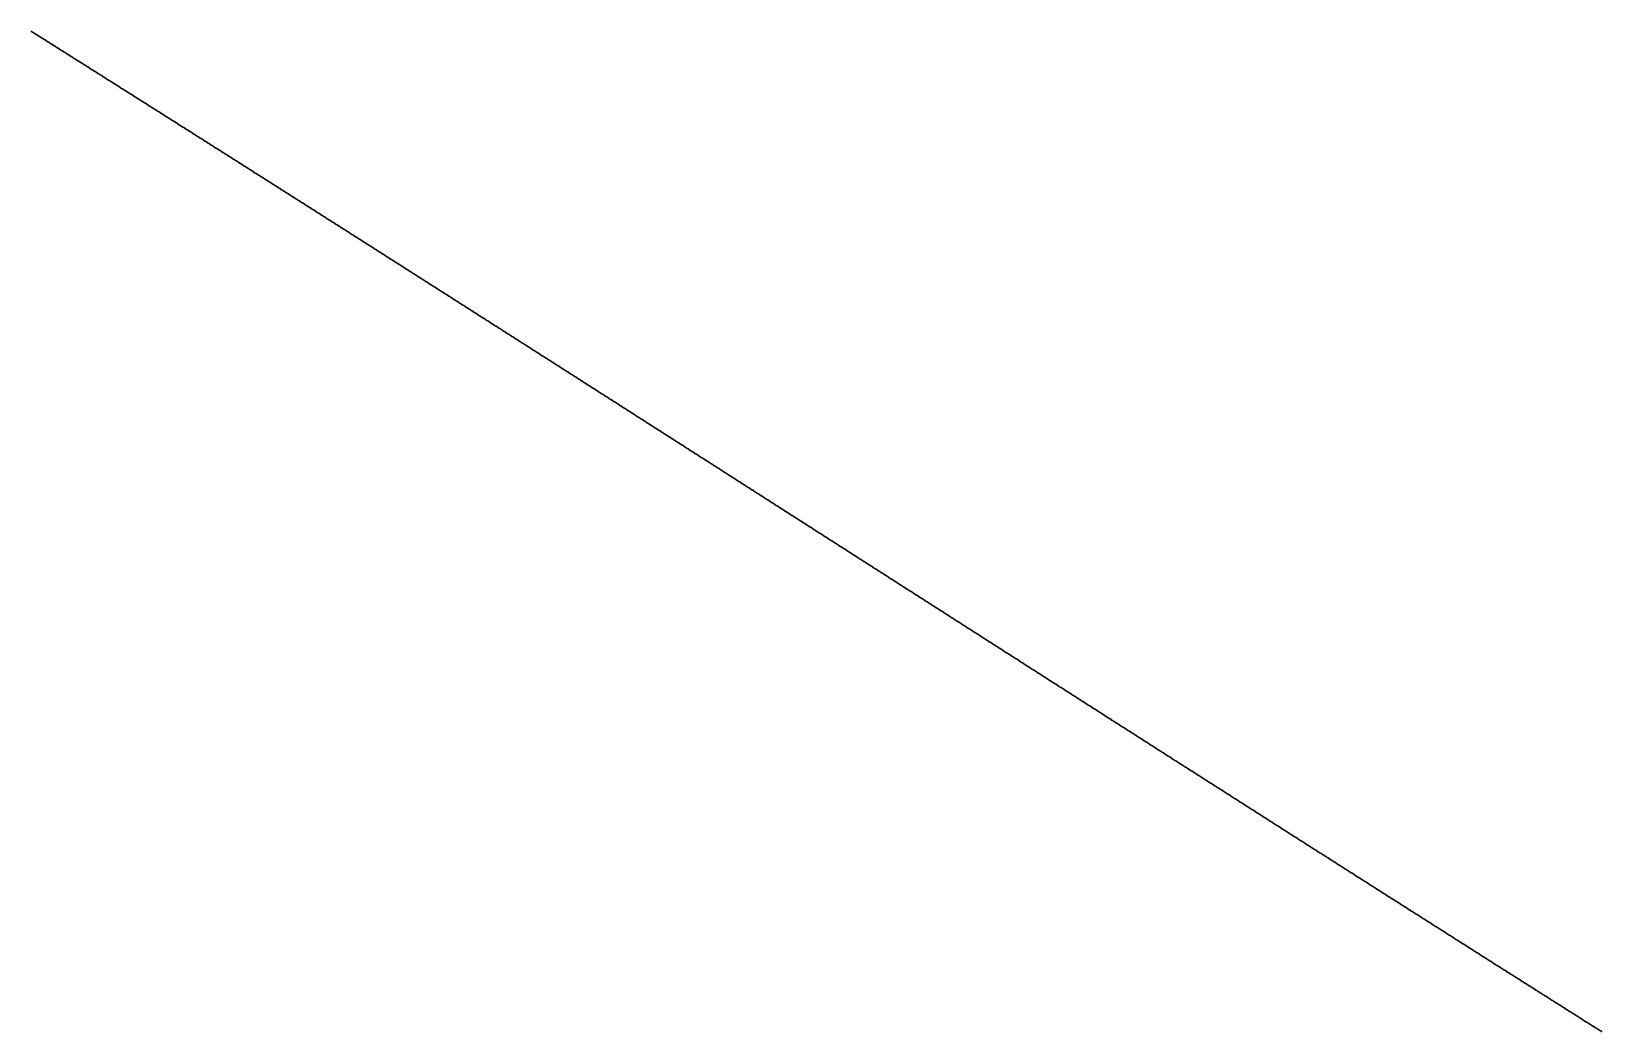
# Model space of a CAD drawing. Header units: metres. Extents: x 0 to 360, y 0 to 49.
# Drawn here: x 270 to 281.24, y 24.01 to 31.17 of the extents above; entities that cross this region are included whole.
import ezdxf

# ---------------------------------------------------------------- set-up
doc = ezdxf.new("R2010")
doc.units = ezdxf.units.M

msp = doc.modelspace()

# ---------------------------------------------------------------- linework, layer by layer
for p in [(269.997, 31.171), (270.004, 31.167), (270.01, 31.163), (270.017, 31.159), (270.023, 31.155), (270.03, 31.151), (270.036, 31.147), (270.043, 31.143), (270.049, 31.139), (270.056, 31.135), (270.062, 31.13), (270.069, 31.126), (270.075, 31.122), (270.082, 31.118), (270.088, 31.114), (270.095, 31.11), (270.101, 31.106), (270.108, 31.102), (270.114, 31.098), (270.121, 31.094), (270.127, 31.089), (270.134, 31.085), (270.14, 31.081), (270.147, 31.077), (270.153, 31.073), (270.16, 31.069), (270.167, 31.065), (270.173, 31.061), (270.18, 31.057), (270.186, 31.052), (270.193, 31.048), (270.199, 31.044), (270.206, 31.04), (270.212, 31.036), (270.219, 31.032), (270.225, 31.028), (270.232, 31.024), (270.238, 31.02), (270.245, 31.015), (270.251, 31.011), (270.258, 31.007), (270.264, 31.003), (270.271, 30.999), (270.277, 30.995), (270.284, 30.991), (270.29, 30.987), (270.297, 30.983), (270.303, 30.978), (270.31, 30.974), (270.317, 30.97), (270.323, 30.966), (270.33, 30.962), (270.336, 30.958), (270.343, 30.954), (270.349, 30.95), (270.356, 30.946), (270.362, 30.941), (270.369, 30.937), (270.375, 30.933), (270.382, 30.929), (270.388, 30.925), (270.395, 30.921), (270.401, 30.917), (270.408, 30.913), (270.414, 30.908), (270.421, 30.904), (270.427, 30.9), (270.434, 30.896), (270.441, 30.892), (270.447, 30.888), (270.454, 30.884), (270.46, 30.88), (270.467, 30.875), (270.473, 30.871), (270.48, 30.867), (270.486, 30.863), (270.493, 30.859), (270.499, 30.855), (270.506, 30.851), (270.512, 30.847), (270.519, 30.843), (270.525, 30.838), (270.532, 30.834), (270.538, 30.83), (270.545, 30.826), (270.552, 30.822), (270.558, 30.818), (270.565, 30.814), (270.571, 30.81), (270.578, 30.805), (270.584, 30.801), (270.591, 30.797), (270.597, 30.793), (270.604, 30.789), (270.61, 30.785), (270.617, 30.781), (270.623, 30.777), (270.63, 30.772), (270.636, 30.768), (270.643, 30.764), (270.65, 30.76), (270.656, 30.756), (270.663, 30.752), (270.669, 30.748), (270.676, 30.743), (270.682, 30.739), (270.689, 30.735), (270.695, 30.731), (270.702, 30.727), (270.708, 30.723), (270.715, 30.719), (270.721, 30.715), (270.728, 30.71), (270.735, 30.706), (270.741, 30.702), (270.748, 30.698), (270.754, 30.694), (270.761, 30.69), (270.767, 30.686), (270.774, 30.681), (270.78, 30.677), (270.787, 30.673), (270.793, 30.669), (270.8, 30.665), (270.806, 30.661), (270.813, 30.657), (270.82, 30.653), (270.826, 30.648), (270.833, 30.644), (270.839, 30.64), (270.846, 30.636), (270.852, 30.632), (270.859, 30.628), (270.865, 30.624), (270.872, 30.619), (270.878, 30.615), (270.885, 30.611), (270.892, 30.607), (270.898, 30.603), (270.905, 30.599), (270.911, 30.595), (270.918, 30.59), (270.924, 30.586), (270.931, 30.582), (270.937, 30.578), (270.944, 30.574), (270.95, 30.57), (270.957, 30.566), (270.964, 30.561), (270.97, 30.557), (270.977, 30.553), (270.983, 30.549), (270.99, 30.545), (270.996, 30.541), (271.003, 30.537), (271.009, 30.532), (271.016, 30.528), (271.023, 30.524), (271.029, 30.52), (271.036, 30.516), (271.042, 30.512), (271.049, 30.508), (271.055, 30.503), (271.062, 30.499), (271.068, 30.495), (271.075, 30.491), (271.081, 30.487), (271.088, 30.483), (271.095, 30.479), (271.101, 30.474), (271.108, 30.47), (271.114, 30.466), (271.121, 30.462), (271.127, 30.458), (271.134, 30.454), (271.14, 30.45), (271.147, 30.445), (271.154, 30.441), (271.16, 30.437), (271.167, 30.433), (271.173, 30.429), (271.18, 30.425), (271.186, 30.42), (271.193, 30.416), (271.199, 30.412), (271.206, 30.408), (271.213, 30.404), (271.219, 30.4), (271.226, 30.396), (271.232, 30.391), (271.239, 30.387), (271.245, 30.383), (271.252, 30.379), (271.258, 30.375), (271.265, 30.371), (271.272, 30.366), (271.278, 30.362), (271.285, 30.358), (271.291, 30.354), (271.298, 30.35), (271.304, 30.346), (271.311, 30.341), (271.318, 30.337), (271.324, 30.333), (271.331, 30.329), (271.337, 30.325), (271.344, 30.321), (271.35, 30.317), (271.357, 30.312), (271.363, 30.308), (271.37, 30.304), (271.377, 30.3), (271.383, 30.296), (271.39, 30.292), (271.396, 30.287), (271.403, 30.283), (271.409, 30.279), (271.416, 30.275), (271.423, 30.271), (271.429, 30.267), (271.436, 30.262), (271.442, 30.258), (271.449, 30.254), (271.455, 30.25), (271.462, 30.246), (271.469, 30.242), (271.475, 30.237), (271.482, 30.233), (271.488, 30.229), (271.495, 30.225), (271.501, 30.221), (271.508, 30.217), (271.515, 30.212), (271.521, 30.208), (271.528, 30.204), (271.534, 30.2), (271.541, 30.196), (271.547, 30.192), (271.554, 30.187), (271.561, 30.183), (271.567, 30.179), (271.574, 30.175), (271.58, 30.171), (271.587, 30.167), (271.593, 30.162), (271.6, 30.158), (271.607, 30.154), (271.613, 30.15), (271.62, 30.146), (271.626, 30.142), (271.633, 30.137), (271.639, 30.133), (271.646, 30.129), (271.653, 30.125), (271.659, 30.121), (271.666, 30.117), (271.672, 30.112), (271.679, 30.108), (271.685, 30.104), (271.692, 30.1), (271.699, 30.096), (271.705, 30.092), (271.712, 30.087), (271.718, 30.083), (271.725, 30.079), (271.731, 30.075), (271.738, 30.071), (271.745, 30.066), (271.751, 30.062), (271.758, 30.058), (271.764, 30.054), (271.771, 30.05), (271.777, 30.046), (271.784, 30.041), (271.791, 30.037), (271.797, 30.033), (271.804, 30.029), (271.81, 30.025), (271.817, 30.021), (271.824, 30.016), (271.83, 30.012), (271.837, 30.008), (271.843, 30.004), (271.85, 30), (271.856, 29.995), (271.863, 29.991), (271.87, 29.987), (271.876, 29.983), (271.883, 29.979), (271.889, 29.975), (271.896, 29.97), (271.903, 29.966), (271.909, 29.962), (271.916, 29.958), (271.922, 29.954), (271.929, 29.949), (271.935, 29.945), (271.942, 29.941), (271.949, 29.937), (271.955, 29.933), (271.962, 29.929), (271.968, 29.924), (271.975, 29.92), (271.982, 29.916), (271.988, 29.912), (271.995, 29.908), (272.001, 29.903), (272.008, 29.899), (272.015, 29.895), (272.021, 29.891), (272.028, 29.887), (272.034, 29.882), (272.041, 29.878), (272.047, 29.874), (272.054, 29.87), (272.061, 29.866), (272.067, 29.862), (272.074, 29.857), (272.08, 29.853), (272.087, 29.849), (272.094, 29.845), (272.1, 29.841), (272.107, 29.836), (272.113, 29.832), (272.12, 29.828), (272.127, 29.824), (272.133, 29.82), (272.14, 29.815), (272.146, 29.811), (272.153, 29.807), (272.16, 29.803), (272.166, 29.799), (272.173, 29.794), (272.179, 29.79), (272.186, 29.786), (272.193, 29.782), (272.199, 29.778), (272.206, 29.774), (272.212, 29.769), (272.219, 29.765), (272.225, 29.761), (272.232, 29.757), (272.239, 29.753), (272.245, 29.748), (272.252, 29.744), (272.258, 29.74), (272.265, 29.736), (272.272, 29.732), (272.278, 29.727), (272.285, 29.723), (272.291, 29.719), (272.298, 29.715), (272.305, 29.711), (272.311, 29.706), (272.318, 29.702), (272.324, 29.698), (272.331, 29.694), (272.338, 29.69), (272.344, 29.685), (272.351, 29.681), (272.357, 29.677), (272.364, 29.673), (272.371, 29.669), (272.377, 29.664), (272.384, 29.66), (272.391, 29.656), (272.397, 29.652), (272.404, 29.648), (272.41, 29.643), (272.417, 29.639), (272.424, 29.635), (272.43, 29.631), (272.437, 29.627), (272.443, 29.622), (272.45, 29.618), (272.457, 29.614), (272.463, 29.61), (272.47, 29.606), (272.476, 29.601), (272.483, 29.597), (272.49, 29.593), (272.496, 29.589), (272.503, 29.585), (272.509, 29.58), (272.516, 29.576), (272.523, 29.572), (272.529, 29.568), (272.536, 29.563), (272.542, 29.559), (272.549, 29.555), (272.556, 29.551), (272.562, 29.547), (272.569, 29.542), (272.576, 29.538), (272.582, 29.534), (272.589, 29.53), (272.595, 29.526), (272.602, 29.521), (272.609, 29.517), (272.615, 29.513), (272.622, 29.509), (272.628, 29.505), (272.635, 29.5), (272.642, 29.496), (272.648, 29.492), (272.655, 29.488), (272.661, 29.483), (272.668, 29.479), (272.675, 29.475), (272.681, 29.471), (272.688, 29.467), (272.695, 29.462), (272.701, 29.458), (272.708, 29.454), (272.714, 29.45), (272.721, 29.446), (272.728, 29.441), (272.734, 29.437), (272.741, 29.433), (272.747, 29.429), (272.754, 29.424), (272.761, 29.42), (272.767, 29.416), (272.774, 29.412), (272.781, 29.408), (272.787, 29.403), (272.794, 29.399), (272.8, 29.395), (272.807, 29.391), (272.814, 29.387), (272.82, 29.382), (272.827, 29.378), (272.834, 29.374), (272.84, 29.37), (272.847, 29.365), (272.853, 29.361), (272.86, 29.357), (272.867, 29.353), (272.873, 29.349), (272.88, 29.344), (272.887, 29.34), (272.893, 29.336), (272.9, 29.332), (272.906, 29.327), (272.913, 29.323), (272.92, 29.319), (272.926, 29.315), (272.933, 29.311), (272.94, 29.306), (272.946, 29.302), (272.953, 29.298), (272.959, 29.294), (272.966, 29.289), (272.973, 29.285), (272.979, 29.281), (272.986, 29.277), (272.993, 29.273), (272.999, 29.268), (273.006, 29.264), (273.012, 29.26), (273.019, 29.256), (273.026, 29.251), (273.032, 29.247), (273.039, 29.243), (273.046, 29.239), (273.052, 29.235), (273.059, 29.23), (273.065, 29.226), (273.072, 29.222), (273.079, 29.218), (273.085, 29.213), (273.092, 29.209), (273.099, 29.205), (273.105, 29.201), (273.112, 29.196), (273.119, 29.192), (273.125, 29.188), (273.132, 29.184), (273.138, 29.18), (273.145, 29.175), (273.152, 29.171), (273.158, 29.167), (273.165, 29.163), (273.172, 29.158), (273.178, 29.154), (273.185, 29.15), (273.192, 29.146), (273.198, 29.141), (273.205, 29.137), (273.211, 29.133), (273.218, 29.129), (273.225, 29.125), (273.231, 29.12), (273.238, 29.116), (273.245, 29.112), (273.251, 29.108), (273.258, 29.103), (273.265, 29.099), (273.271, 29.095), (273.278, 29.091), (273.284, 29.086), (273.291, 29.082), (273.298, 29.078), (273.304, 29.074), (273.311, 29.069), (273.318, 29.065), (273.324, 29.061), (273.331, 29.057), (273.338, 29.053), (273.344, 29.048), (273.351, 29.044), (273.358, 29.04), (273.364, 29.036), (273.371, 29.031), (273.377, 29.027), (273.384, 29.023), (273.391, 29.019), (273.397, 29.014), (273.404, 29.01), (273.411, 29.006), (273.417, 29.002), (273.424, 28.997), (273.431, 28.993), (273.437, 28.989), (273.444, 28.985), (273.451, 28.98), (273.457, 28.976), (273.464, 28.972), (273.471, 28.968), (273.477, 28.963), (273.484, 28.959), (273.49, 28.955), (273.497, 28.951), (273.504, 28.946), (273.51, 28.942), (273.517, 28.938), (273.524, 28.934), (273.53, 28.93), (273.537, 28.925), (273.544, 28.921), (273.55, 28.917), (273.557, 28.913), (273.564, 28.908), (273.57, 28.904), (273.577, 28.9), (273.584, 28.896), (273.59, 28.891), (273.597, 28.887), (273.604, 28.883), (273.61, 28.879), (273.617, 28.874), (273.623, 28.87), (273.63, 28.866), (273.637, 28.862), (273.643, 28.857), (273.65, 28.853), (273.657, 28.849), (273.663, 28.845), (273.67, 28.84), (273.677, 28.836), (273.683, 28.832), (273.69, 28.828), (273.697, 28.823), (273.703, 28.819), (273.71, 28.815), (273.717, 28.811), (273.723, 28.806), (273.73, 28.802), (273.737, 28.798), (273.743, 28.794), (273.75, 28.789), (273.757, 28.785), (273.763, 28.781), (273.77, 28.777), (273.777, 28.772), (273.783, 28.768), (273.79, 28.764), (273.797, 28.76), (273.803, 28.755), (273.81, 28.751), (273.817, 28.747), (273.823, 28.743), (273.83, 28.738), (273.837, 28.734), (273.843, 28.73), (273.85, 28.726), (273.857, 28.721), (273.863, 28.717), (273.87, 28.713), (273.877, 28.708), (273.883, 28.704), (273.89, 28.7), (273.897, 28.696), (273.903, 28.691), (273.91, 28.687), (273.917, 28.683), (273.923, 28.679), (273.93, 28.674), (273.937, 28.67), (273.943, 28.666), (273.95, 28.662), (273.957, 28.657), (273.963, 28.653), (273.97, 28.649), (273.977, 28.645), (273.983, 28.64), (273.99, 28.636), (273.997, 28.632), (274.003, 28.628), (274.01, 28.623), (274.017, 28.619), (274.023, 28.615), (274.03, 28.611), (274.037, 28.606), (274.043, 28.602), (274.05, 28.598), (274.057, 28.593), (274.063, 28.589), (274.07, 28.585), (274.077, 28.581), (274.083, 28.576), (274.09, 28.572), (274.097, 28.568), (274.103, 28.564), (274.11, 28.559), (274.117, 28.555), (274.123, 28.551), (274.13, 28.547), (274.137, 28.542), (274.143, 28.538), (274.15, 28.534), (274.157, 28.529), (274.163, 28.525), (274.17, 28.521), (274.177, 28.517), (274.183, 28.512), (274.19, 28.508), (274.197, 28.504), (274.204, 28.5), (274.21, 28.495), (274.217, 28.491), (274.224, 28.487), (274.23, 28.483), (274.237, 28.478), (274.244, 28.474), (274.25, 28.47), (274.257, 28.465), (274.264, 28.461), (274.27, 28.457), (274.277, 28.453), (274.284, 28.448), (274.29, 28.444), (274.297, 28.44), (274.304, 28.436), (274.31, 28.431), (274.317, 28.427), (274.324, 28.423), (274.33, 28.418), (274.337, 28.414), (274.344, 28.41), (274.351, 28.406), (274.357, 28.401), (274.364, 28.397), (274.371, 28.393), (274.377, 28.389), (274.384, 28.384), (274.391, 28.38), (274.397, 28.376), (274.404, 28.371), (274.411, 28.367), (274.417, 28.363), (274.424, 28.359), (274.431, 28.354), (274.437, 28.35), (274.444, 28.346), (274.451, 28.342), (274.458, 28.337), (274.464, 28.333), (274.471, 28.329), (274.478, 28.324), (274.484, 28.32), (274.491, 28.316), (274.498, 28.312), (274.504, 28.307), (274.511, 28.303), (274.518, 28.299), (274.524, 28.294), (274.531, 28.29), (274.538, 28.286), (274.545, 28.282), (274.551, 28.277), (274.558, 28.273), (274.565, 28.269), (274.571, 28.264), (274.578, 28.26), (274.585, 28.256), (274.591, 28.252), (274.598, 28.247), (274.605, 28.243), (274.611, 28.239), (274.618, 28.235), (274.625, 28.23), (274.632, 28.226), (274.638, 28.222), (274.645, 28.217), (274.652, 28.213), (274.658, 28.209), (274.665, 28.205), (274.672, 28.2), (274.678, 28.196), (274.685, 28.192), (274.692, 28.187), (274.699, 28.183), (274.705, 28.179), (274.712, 28.175), (274.719, 28.17), (274.725, 28.166), (274.732, 28.162), (274.739, 28.157), (274.745, 28.153), (274.752, 28.149), (274.759, 28.145), (274.766, 28.14), (274.772, 28.136), (274.779, 28.132), (274.786, 28.127), (274.792, 28.123), (274.799, 28.119), (274.806, 28.115), (274.813, 28.11), (274.819, 28.106), (274.826, 28.102), (274.833, 28.097), (274.839, 28.093), (274.846, 28.089), (274.853, 28.085), (274.859, 28.08), (274.866, 28.076), (274.873, 28.072), (274.88, 28.067), (274.886, 28.063), (274.893, 28.059), (274.9, 28.054), (274.906, 28.05), (274.913, 28.046), (274.92, 28.042), (274.927, 28.037), (274.933, 28.033), (274.94, 28.029), (274.947, 28.024), (274.953, 28.02), (274.96, 28.016), (274.967, 28.012), (274.974, 28.007), (274.98, 28.003), (274.987, 27.999), (274.994, 27.994), (275, 27.99), (275.007, 27.986), (275.014, 27.981), (275.021, 27.977), (275.027, 27.973), (275.034, 27.969), (275.041, 27.964), (275.047, 27.96), (275.054, 27.956), (275.061, 27.951), (275.068, 27.947), (275.074, 27.943), (275.081, 27.939), (275.088, 27.934), (275.094, 27.93), (275.101, 27.926), (275.108, 27.921), (275.115, 27.917), (275.121, 27.913), (275.128, 27.908), (275.135, 27.904), (275.141, 27.9), (275.148, 27.896), (275.155, 27.891), (275.162, 27.887), (275.168, 27.883), (275.175, 27.878), (275.182, 27.874), (275.189, 27.87), (275.195, 27.865), (275.202, 27.861), (275.209, 27.857), (275.215, 27.853), (275.222, 27.848), (275.229, 27.844), (275.236, 27.84), (275.242, 27.835), (275.249, 27.831), (275.256, 27.827), (275.262, 27.822), (275.269, 27.818), (275.276, 27.814), (275.283, 27.81), (275.289, 27.805), (275.296, 27.801), (275.303, 27.797), (275.31, 27.792), (275.316, 27.788), (275.323, 27.784), (275.33, 27.779), (275.336, 27.775), (275.343, 27.771), (275.35, 27.766), (275.357, 27.762), (275.363, 27.758), (275.37, 27.754), (275.377, 27.749), (275.384, 27.745), (275.39, 27.741), (275.397, 27.736), (275.404, 27.732), (275.411, 27.728), (275.417, 27.723), (275.424, 27.719), (275.431, 27.715), (275.437, 27.71), (275.444, 27.706), (275.451, 27.702), (275.458, 27.698), (275.464, 27.693), (275.471, 27.689), (275.478, 27.685), (275.485, 27.68), (275.491, 27.676), (275.498, 27.672), (275.505, 27.667), (275.512, 27.663), (275.518, 27.659), (275.525, 27.654), (275.532, 27.65), (275.539, 27.646), (275.545, 27.642), (275.552, 27.637), (275.559, 27.633), (275.565, 27.629), (275.572, 27.624), (275.579, 27.62), (275.586, 27.616), (275.592, 27.611), (275.599, 27.607), (275.606, 27.603), (275.613, 27.598), (275.619, 27.594), (275.626, 27.59), (275.633, 27.585), (275.64, 27.581), (275.646, 27.577), (275.653, 27.573), (275.66, 27.568), (275.667, 27.564), (275.673, 27.56), (275.68, 27.555), (275.687, 27.551), (275.694, 27.547), (275.7, 27.542), (275.707, 27.538), (275.714, 27.534), (275.721, 27.529), (275.727, 27.525), (275.734, 27.521), (275.741, 27.516), (275.748, 27.512), (275.754, 27.508), (275.761, 27.503), (275.768, 27.499), (275.775, 27.495), (275.781, 27.49), (275.788, 27.486), (275.795, 27.482), (275.802, 27.478), (275.808, 27.473), (275.815, 27.469), (275.822, 27.465), (275.829, 27.46), (275.835, 27.456), (275.842, 27.452), (275.849, 27.447), (275.856, 27.443), (275.862, 27.439), (275.869, 27.434), (275.876, 27.43), (275.883, 27.426), (275.889, 27.421), (275.896, 27.417), (275.903, 27.413), (275.91, 27.408), (275.916, 27.404), (275.923, 27.4), (275.93, 27.395), (275.937, 27.391), (275.943, 27.387), (275.95, 27.382), (275.957, 27.378), (275.964, 27.374), (275.97, 27.369), (275.977, 27.365), (275.984, 27.361), (275.991, 27.357), (275.997, 27.352), (276.004, 27.348), (276.011, 27.344), (276.018, 27.339), (276.024, 27.335), (276.031, 27.331), (276.038, 27.326), (276.045, 27.322), (276.052, 27.318), (276.058, 27.313), (276.065, 27.309), (276.072, 27.305), (276.079, 27.3), (276.085, 27.296), (276.092, 27.292), (276.099, 27.287), (276.106, 27.283), (276.112, 27.279), (276.119, 27.274), (276.126, 27.27), (276.133, 27.266), (276.139, 27.261), (276.146, 27.257), (276.153, 27.253), (276.16, 27.248), (276.167, 27.244), (276.173, 27.24), (276.18, 27.235), (276.187, 27.231), (276.194, 27.227), (276.2, 27.222), (276.207, 27.218), (276.214, 27.214), (276.221, 27.209), (276.227, 27.205), (276.234, 27.201), (276.241, 27.196), (276.248, 27.192), (276.255, 27.188), (276.261, 27.183), (276.268, 27.179), (276.275, 27.175), (276.282, 27.17), (276.288, 27.166), (276.295, 27.162), (276.302, 27.157), (276.309, 27.153), (276.315, 27.149), (276.322, 27.144), (276.329, 27.14), (276.336, 27.136), (276.343, 27.131), (276.349, 27.127), (276.356, 27.123), (276.363, 27.118), (276.37, 27.114), (276.376, 27.11), (276.383, 27.105), (276.39, 27.101), (276.397, 27.097), (276.404, 27.092), (276.41, 27.088), (276.417, 27.084), (276.424, 27.079), (276.431, 27.075), (276.437, 27.071), (276.444, 27.066), (276.451, 27.062), (276.458, 27.058), (276.465, 27.053), (276.471, 27.049), (276.478, 27.045), (276.485, 27.04), (276.492, 27.036), (276.498, 27.032), (276.505, 27.027), (276.512, 27.023), (276.519, 27.019), (276.526, 27.014), (276.532, 27.01), (276.539, 27.006), (276.546, 27.001), (276.553, 26.997), (276.56, 26.993), (276.566, 26.988), (276.573, 26.984), (276.58, 26.98), (276.587, 26.975), (276.593, 26.971), (276.6, 26.966), (276.607, 26.962), (276.614, 26.958), (276.621, 26.953), (276.627, 26.949), (276.634, 26.945), (276.641, 26.94), (276.648, 26.936), (276.655, 26.932), (276.661, 26.927), (276.668, 26.923), (276.675, 26.919), (276.682, 26.914), (276.689, 26.91), (276.695, 26.906), (276.702, 26.901), (276.709, 26.897), (276.716, 26.893), (276.722, 26.888), (276.729, 26.884), (276.736, 26.88), (276.743, 26.875), (276.75, 26.871), (276.756, 26.867), (276.763, 26.862), (276.77, 26.858), (276.777, 26.854), (276.784, 26.849), (276.79, 26.845), (276.797, 26.841), (276.804, 26.836), (276.811, 26.832), (276.818, 26.827), (276.824, 26.823), (276.831, 26.819), (276.838, 26.814), (276.845, 26.81), (276.852, 26.806), (276.858, 26.801), (276.865, 26.797), (276.872, 26.793), (276.879, 26.788), (276.886, 26.784), (276.892, 26.78), (276.899, 26.775), (276.906, 26.771), (276.913, 26.767), (276.92, 26.762), (276.926, 26.758), (276.933, 26.754), (276.94, 26.749), (276.947, 26.745), (276.954, 26.74), (276.96, 26.736), (276.967, 26.732), (276.974, 26.727), (276.981, 26.723), (276.988, 26.719), (276.994, 26.714), (277.001, 26.71), (277.008, 26.706), (277.015, 26.701), (277.022, 26.697), (277.028, 26.693), (277.035, 26.688), (277.042, 26.684), (277.049, 26.68), (277.056, 26.675), (277.063, 26.671), (277.069, 26.666), (277.076, 26.662), (277.083, 26.658), (277.09, 26.653), (277.097, 26.649), (277.103, 26.645), (277.11, 26.64), (277.117, 26.636), (277.124, 26.632), (277.131, 26.627), (277.137, 26.623), (277.144, 26.619), (277.151, 26.614), (277.158, 26.61), (277.165, 26.605), (277.172, 26.601), (277.178, 26.597), (277.185, 26.592), (277.192, 26.588), (277.199, 26.584), (277.206, 26.579), (277.212, 26.575), (277.219, 26.571), (277.226, 26.566), (277.233, 26.562), (277.24, 26.558), (277.247, 26.553), (277.253, 26.549), (277.26, 26.544), (277.267, 26.54), (277.274, 26.536), (277.281, 26.531), (277.287, 26.527), (277.294, 26.523), (277.301, 26.518), (277.308, 26.514), (277.315, 26.51), (277.322, 26.505), (277.328, 26.501), (277.335, 26.497), (277.342, 26.492), (277.349, 26.488), (277.356, 26.483), (277.362, 26.479), (277.369, 26.475), (277.376, 26.47), (277.383, 26.466), (277.39, 26.462), (277.397, 26.457), (277.403, 26.453), (277.41, 26.449), (277.417, 26.444), (277.424, 26.44), (277.431, 26.435), (277.438, 26.431), (277.444, 26.427), (277.451, 26.422), (277.458, 26.418), (277.465, 26.414), (277.472, 26.409), (277.479, 26.405), (277.485, 26.401), (277.492, 26.396), (277.499, 26.392), (277.506, 26.387), (277.513, 26.383), (277.52, 26.379), (277.526, 26.374), (277.533, 26.37), (277.54, 26.366), (277.547, 26.361), (277.554, 26.357), (277.561, 26.352), (277.567, 26.348), (277.574, 26.344), (277.581, 26.339), (277.588, 26.335), (277.595, 26.331), (277.602, 26.326), (277.608, 26.322), (277.615, 26.318), (277.622, 26.313), (277.629, 26.309), (277.636, 26.304), (277.643, 26.3), (277.649, 26.296), (277.656, 26.291), (277.663, 26.287), (277.67, 26.283), (277.677, 26.278), (277.684, 26.274), (277.69, 26.269), (277.697, 26.265), (277.704, 26.261), (277.711, 26.256), (277.718, 26.252), (277.725, 26.248), (277.731, 26.243), (277.738, 26.239), (277.745, 26.235), (277.752, 26.23), (277.759, 26.226), (277.766, 26.221), (277.773, 26.217), (277.779, 26.213), (277.786, 26.208), (277.793, 26.204), (277.8, 26.2), (277.807, 26.195), (277.814, 26.191), (277.82, 26.186), (277.827, 26.182), (277.834, 26.178), (277.841, 26.173), (277.848, 26.169), (277.855, 26.165), (277.862, 26.16), (277.868, 26.156), (277.875, 26.151), (277.882, 26.147), (277.889, 26.143), (277.896, 26.138), (277.903, 26.134), (277.909, 26.13), (277.916, 26.125), (277.923, 26.121), (277.93, 26.116), (277.937, 26.112), (277.944, 26.108), (277.951, 26.103), (277.957, 26.099), (277.964, 26.095), (277.971, 26.09), (277.978, 26.086), (277.985, 26.081), (277.992, 26.077), (277.999, 26.073), (278.005, 26.068), (278.012, 26.064), (278.019, 26.06), (278.026, 26.055), (278.033, 26.051), (278.04, 26.046), (278.047, 26.042), (278.053, 26.038), (278.06, 26.033), (278.067, 26.029), (278.074, 26.024), (278.081, 26.02), (278.088, 26.016), (278.095, 26.011), (278.101, 26.007), (278.108, 26.003), (278.115, 25.998), (278.122, 25.994), (278.129, 25.989), (278.136, 25.985), (278.143, 25.981), (278.149, 25.976), (278.156, 25.972), (278.163, 25.968), (278.17, 25.963), (278.177, 25.959), (278.184, 25.954), (278.191, 25.95), (278.197, 25.946), (278.204, 25.941), (278.211, 25.937), (278.218, 25.932), (278.225, 25.928), (278.232, 25.924), (278.239, 25.919), (278.246, 25.915), (278.252, 25.911), (278.259, 25.906), (278.266, 25.902), (278.273, 25.897), (278.28, 25.893), (278.287, 25.889), (278.294, 25.884), (278.3, 25.88), (278.307, 25.876), (278.314, 25.871), (278.321, 25.867), (278.328, 25.862), (278.335, 25.858), (278.342, 25.854), (278.349, 25.849), (278.355, 25.845), (278.362, 25.84), (278.369, 25.836), (278.376, 25.832), (278.383, 25.827), (278.39, 25.823), (278.397, 25.818), (278.404, 25.814), (278.41, 25.81), (278.417, 25.805), (278.424, 25.801), (278.431, 25.797), (278.438, 25.792), (278.445, 25.788), (278.452, 25.783), (278.459, 25.779), (278.465, 25.775), (278.472, 25.77), (278.479, 25.766), (278.486, 25.761), (278.493, 25.757), (278.5, 25.753), (278.507, 25.748), (278.514, 25.744), (278.521, 25.74), (278.527, 25.735), (278.534, 25.731), (278.541, 25.726), (278.548, 25.722), (278.555, 25.718), (278.562, 25.713), (278.569, 25.709), (278.576, 25.704), (278.582, 25.7), (278.589, 25.696), (278.596, 25.691), (278.603, 25.687), (278.61, 25.682), (278.617, 25.678), (278.624, 25.674), (278.631, 25.669), (278.638, 25.665), (278.644, 25.66), (278.651, 25.656), (278.658, 25.652), (278.665, 25.647), (278.672, 25.643), (278.679, 25.639), (278.686, 25.634), (278.693, 25.63), (278.7, 25.625), (278.706, 25.621), (278.713, 25.617), (278.72, 25.612), (278.727, 25.608), (278.734, 25.603), (278.741, 25.599), (278.748, 25.595), (278.755, 25.59), (278.762, 25.586), (278.768, 25.581), (278.775, 25.577), (278.782, 25.573), (278.789, 25.568), (278.796, 25.564), (278.803, 25.559), (278.81, 25.555), (278.817, 25.551), (278.824, 25.546), (278.831, 25.542), (278.837, 25.537), (278.844, 25.533), (278.851, 25.529), (278.858, 25.524), (278.865, 25.52), (278.872, 25.515), (278.879, 25.511), (278.886, 25.507), (278.893, 25.502), (278.9, 25.498), (278.906, 25.493), (278.913, 25.489), (278.92, 25.485), (278.927, 25.48), (278.934, 25.476), (278.941, 25.471), (278.948, 25.467), (278.955, 25.463), (278.962, 25.458), (278.969, 25.454), (278.975, 25.449), (278.982, 25.445), (278.989, 25.441), (278.996, 25.436), (279.003, 25.432), (279.01, 25.427), (279.017, 25.423), (279.024, 25.419), (279.031, 25.414), (279.038, 25.41), (279.044, 25.405), (279.051, 25.401), (279.058, 25.397), (279.065, 25.392), (279.072, 25.388), (279.079, 25.383), (279.086, 25.379), (279.093, 25.375), (279.1, 25.37), (279.107, 25.366), (279.114, 25.361), (279.121, 25.357), (279.127, 25.353), (279.134, 25.348), (279.141, 25.344), (279.148, 25.339), (279.155, 25.335), (279.162, 25.331), (279.169, 25.326), (279.176, 25.322), (279.183, 25.317), (279.19, 25.313), (279.197, 25.309), (279.203, 25.304), (279.21, 25.3), (279.217, 25.295), (279.224, 25.291), (279.231, 25.287), (279.238, 25.282), (279.245, 25.278), (279.252, 25.273), (279.259, 25.269), (279.266, 25.265), (279.273, 25.26), (279.28, 25.256), (279.286, 25.251), (279.293, 25.247), (279.3, 25.243), (279.307, 25.238), (279.314, 25.234), (279.321, 25.229), (279.328, 25.225), (279.335, 25.221), (279.342, 25.216), (279.349, 25.212), (279.356, 25.207), (279.363, 25.203), (279.37, 25.199), (279.376, 25.194), (279.383, 25.19), (279.39, 25.185), (279.397, 25.181), (279.404, 25.176), (279.411, 25.172), (279.418, 25.168), (279.425, 25.163), (279.432, 25.159), (279.439, 25.154), (279.446, 25.15), (279.453, 25.146), (279.46, 25.141), (279.467, 25.137), (279.473, 25.132), (279.48, 25.128), (279.487, 25.124), (279.494, 25.119), (279.501, 25.115), (279.508, 25.11), (279.515, 25.106), (279.522, 25.102), (279.529, 25.097), (279.536, 25.093), (279.543, 25.088), (279.55, 25.084), (279.557, 25.079), (279.564, 25.075), (279.571, 25.071), (279.577, 25.066), (279.584, 25.062), (279.591, 25.057), (279.598, 25.053), (279.605, 25.049), (279.612, 25.044), (279.619, 25.04), (279.626, 25.035), (279.633, 25.031), (279.64, 25.027), (279.647, 25.022), (279.654, 25.018), (279.661, 25.013), (279.668, 25.009), (279.675, 25.004), (279.682, 25), (279.688, 24.996), (279.695, 24.991), (279.702, 24.987), (279.709, 24.982), (279.716, 24.978), (279.723, 24.974), (279.73, 24.969), (279.737, 24.965), (279.744, 24.96), (279.751, 24.956), (279.758, 24.952), (279.765, 24.947), (279.772, 24.943), (279.779, 24.938), (279.786, 24.934), (279.793, 24.929), (279.8, 24.925), (279.807, 24.921), (279.813, 24.916), (279.82, 24.912), (279.827, 24.907), (279.834, 24.903), (279.841, 24.899), (279.848, 24.894), (279.855, 24.89), (279.862, 24.885), (279.869, 24.881), (279.876, 24.876), (279.883, 24.872), (279.89, 24.868), (279.897, 24.863), (279.904, 24.859), (279.911, 24.854), (279.918, 24.85), (279.925, 24.846), (279.932, 24.841), (279.939, 24.837), (279.946, 24.832), (279.953, 24.828), (279.959, 24.823), (279.966, 24.819), (279.973, 24.815), (279.98, 24.81), (279.987, 24.806), (279.994, 24.801), (280.001, 24.797), (280.008, 24.793), (280.015, 24.788), (280.022, 24.784), (280.029, 24.779), (280.036, 24.775), (280.043, 24.77), (280.05, 24.766), (280.057, 24.762), (280.064, 24.757), (280.071, 24.753), (280.078, 24.748), (280.085, 24.744), (280.092, 24.74), (280.099, 24.735), (280.106, 24.731), (280.113, 24.726), (280.12, 24.722), (280.127, 24.717), (280.133, 24.713), (280.14, 24.709), (280.147, 24.704), (280.154, 24.7), (280.161, 24.695), (280.168, 24.691), (280.175, 24.686), (280.182, 24.682), (280.189, 24.678), (280.196, 24.673), (280.203, 24.669), (280.21, 24.664), (280.217, 24.66), (280.224, 24.656), (280.231, 24.651), (280.238, 24.647), (280.245, 24.642), (280.252, 24.638), (280.259, 24.633), (280.266, 24.629), (280.273, 24.625), (280.28, 24.62), (280.287, 24.616), (280.294, 24.611), (280.301, 24.607), (280.308, 24.602), (280.315, 24.598), (280.322, 24.594), (280.329, 24.589), (280.336, 24.585), (280.343, 24.58), (280.35, 24.576), (280.357, 24.571), (280.364, 24.567), (280.37, 24.563), (280.377, 24.558), (280.384, 24.554), (280.391, 24.549), (280.398, 24.545), (280.405, 24.54), (280.412, 24.536), (280.419, 24.532), (280.426, 24.527), (280.433, 24.523), (280.44, 24.518), (280.447, 24.514), (280.454, 24.509), (280.461, 24.505), (280.468, 24.501), (280.475, 24.496), (280.482, 24.492), (280.489, 24.487), (280.496, 24.483), (280.503, 24.479), (280.51, 24.474), (280.517, 24.47), (280.524, 24.465), (280.531, 24.461), (280.538, 24.456), (280.545, 24.452), (280.552, 24.448), (280.559, 24.443), (280.566, 24.439), (280.573, 24.434), (280.58, 24.43), (280.587, 24.425), (280.594, 24.421), (280.601, 24.417), (280.608, 24.412), (280.615, 24.408), (280.622, 24.403), (280.629, 24.399), (280.636, 24.394), (280.643, 24.39), (280.65, 24.386), (280.657, 24.381), (280.664, 24.377), (280.671, 24.372), (280.678, 24.368), (280.685, 24.363), (280.692, 24.359), (280.699, 24.355), (280.706, 24.35), (280.713, 24.346), (280.72, 24.341), (280.727, 24.337), (280.734, 24.332), (280.741, 24.328), (280.748, 24.323), (280.755, 24.319), (280.762, 24.315), (280.769, 24.31), (280.776, 24.306), (280.783, 24.301), (280.79, 24.297), (280.797, 24.292), (280.804, 24.288), (280.811, 24.284), (280.818, 24.279), (280.825, 24.275), (280.832, 24.27), (280.839, 24.266), (280.846, 24.261), (280.853, 24.257), (280.86, 24.253), (280.867, 24.248), (280.874, 24.244), (280.881, 24.239), (280.888, 24.235), (280.895, 24.23), (280.902, 24.226), (280.909, 24.222), (280.916, 24.217), (280.923, 24.213), (280.93, 24.208), (280.937, 24.204), (280.944, 24.199), (280.951, 24.195), (280.958, 24.191), (280.965, 24.186), (280.972, 24.182), (280.979, 24.177), (280.986, 24.173), (280.993, 24.168), (281, 24.164), (281.007, 24.159), (281.014, 24.155), (281.021, 24.151), (281.028, 24.146), (281.035, 24.142), (281.042, 24.137), (281.049, 24.133), (281.056, 24.128), (281.063, 24.124), (281.07, 24.12), (281.077, 24.115), (281.084, 24.111), (281.091, 24.106), (281.098, 24.102), (281.105, 24.097), (281.112, 24.093), (281.119, 24.088), (281.126, 24.084), (281.133, 24.08), (281.14, 24.075), (281.147, 24.071), (281.154, 24.066), (281.161, 24.062), (281.168, 24.057), (281.175, 24.053), (281.182, 24.049), (281.189, 24.044), (281.196, 24.04), (281.204, 24.035), (281.211, 24.031), (281.218, 24.026), (281.225, 24.022), (281.232, 24.018), (281.239, 24.013)]:
    msp.add_point(p)

doc.saveas('drawing.dxf')
